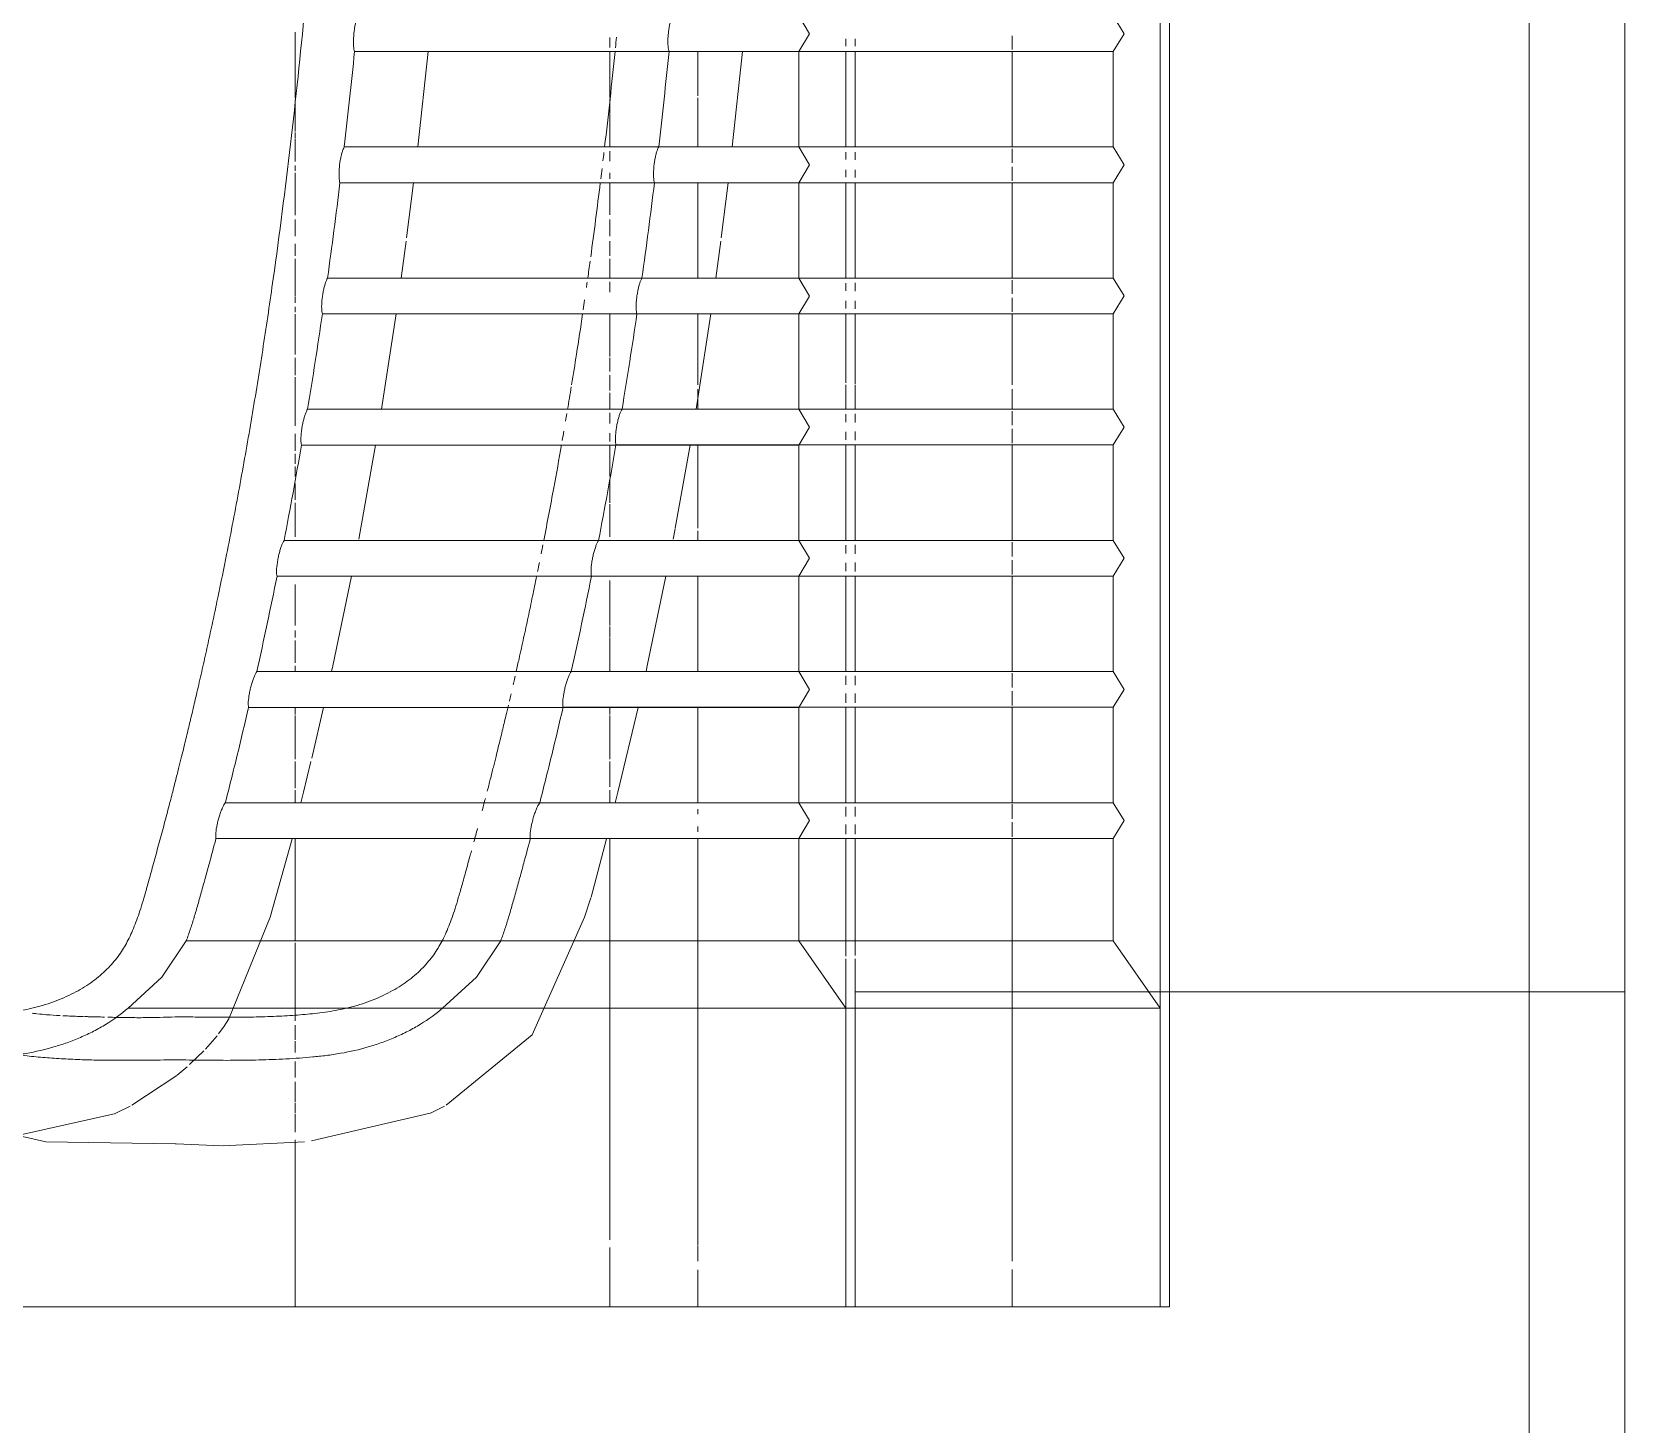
# Model space of a CAD drawing. Header units: millimetres. Extents: x -4000 to 187956, y -58990 to 162485.
# Drawn here: x 3744.6 to 4149.9, y 80790.2 to 81144.2 of the extents above; entities that cross this region are included whole.
import ezdxf

# ---------------------------------------------------------------- set-up
doc = ezdxf.new("R2010")
doc.units = ezdxf.units.MM
for name, color, linetype, lineweight in [('A-FLOR', 192, 'Continuous', 13), ('A-FLOR-PATT', 8, 'Continuous', 13), ('P-SANR-FIXT', 6, 'Continuous', 9)]:
    doc.layers.add(name, color=color, linetype=linetype, lineweight=lineweight)

# ---------------------------------------------------------------- blocks, each defined once
blk = doc.blocks.new('WCPan-SquattingPan-Vitra-ArkitektSeries-5952 - CMPX502N-V809-0_000')
at = {"layer": 'P-SANR-FIXT', "color": 253}
for p, q in [((110.55, -77.84), (110.55, -66.12)), ((252.96, -69.67), (252.96, -67.78)), ((212.95, -71.04), (212.95, -82.26)), ((252.96, -95.3), (252.96, -71.04)), ((110.55, -82.76), (110.55, -77.9)), ((212.95, -82.76), (212.95, -95.3)), ((252.96, -98.55), (252.96, -96.59)), ((252.96, -103.06), (252.96, -101.09)), ((212.95, -104.39), (212.95, -128.65)), ((252.96, -128.65), (252.96, -104.39)), ((252.96, -131.95), (252.96, -129.9)), ((212.95, -137.74), (212.95, -155.76)), ((252.96, -136.46), (252.96, -134.39)), ((252.96, -155.53), (252.96, -137.74)), ((212.95, -156.87), (212.95, -162)), ((252.96, -162), (252.96, -155.76)), ((252.96, -165.35), (252.96, -163.2)), ((252.96, -169.86), (252.96, -167.69)), ((212.95, -171.1), (212.95, -192.26)), ((252.96, -195.36), (252.96, -171.1)), ((212.95, -192.94), (212.95, -195.36)), ((252.96, -198.75), (252.96, -196.49)), ((252.96, -203.27), (252.96, -200.99)), ((212.95, -204.45), (212.95, -228.71)), ((252.96, -228.71), (252.96, -204.45)), ((252.96, -232.16), (252.96, -229.79)), ((252.96, -236.67), (252.96, -234.28)), ((212.95, -237.81), (212.95, -262.07)), ((252.96, -262.07), (252.96, -237.81)), ((252.96, -265.57), (252.96, -263.08)), ((212.95, -263.7), (212.95, -264.97)), ((110.55, -297.17), (110.55, -271.16)), ((212.95, -268.14), (212.95, -269.43)), ((212.95, -271.16), (212.95, -374.6)), ((252.96, -270.09), (252.96, -267.58)), ((252.96, -300.94), (252.96, -271.16)), ((110.55, -315.87), (110.55, -297.7)), ((252.96, -369.69), (252.96, -301.76)), ((93.6, -317.06), (92.44, -318.87)), ((110.55, -325.58), (110.55, -322.73)), ((80.39, -331.45), (68.98, -339.01)), ((83.08, -329.2), (80.5, -331.37)), ((68.55, -339.24), (64.92, -341.06)), ((64.91, -341.07), (32.93, -348.27)), ((110.55, -390.25), (110.55, -347.78)), ((252.96, -390.25), (252.96, -370.81)), ((212.95, -374.77), (212.95, -378.62)), ((212.95, -380.83), (212.95, -390.25)), ((250.56, -390.25), (252.96, -390.25))]:
    blk.add_line(p, q, dxfattribs=at)
at = {"layer": 'P-SANR-FIXT', "color": 252}
for p, q in [((250.56, -69.62), (250.56, -67.82)), ((144.31, -71.03), (141.71, -95.3)), ((250.56, -95.3), (250.56, -71.04)), ((250.56, -98.51), (250.56, -96.64)), ((250.56, -103.01), (250.56, -101.13)), ((140.63, -104.4), (138.87, -118.43)), ((250.56, -128.65), (250.56, -104.39)), ((138.76, -119.27), (137.5, -128.65)), ((250.56, -131.9), (250.56, -129.94)), ((136.22, -137.75), (132.5, -162.01)), ((250.56, -136.41), (250.56, -134.43)), ((250.56, -155.3), (250.56, -137.74)), ((250.56, -162), (250.56, -155.76)), ((250.56, -165.31), (250.56, -163.24)), ((250.56, -169.81), (250.56, -167.73)), ((130.99, -171.1), (126.68, -195)), ((250.56, -195.36), (250.56, -171.1)), ((250.56, -198.71), (250.56, -196.54)), ((250.56, -203.22), (250.56, -201.03)), ((250.56, -228.71), (250.56, -204.45)), ((250.56, -232.12), (250.56, -229.83)), ((250.56, -236.63), (250.56, -234.32)), ((117.74, -237.83), (114.72, -250.72)), ((250.56, -262.07), (250.56, -237.81)), ((250.56, -265.54), (250.56, -263.12)), ((250.56, -270.05), (250.56, -267.61)), ((250.56, -301.08), (250.56, -271.16)), ((250.56, -314.32), (250.56, -301.76)), ((92.44, -318.87), (91.03, -320.83)), ((90.64, -321.32), (87.69, -324.73)), ((87.3, -325.15), (83.66, -328.68))]:
    blk.add_line(p, q, dxfattribs=at)
at = {"layer": 'P-SANR-FIXT', "color": 250}
for p, q in [((125.63, -71.04), (238.61, -71.04)), ((238.61, -95.3), (238.61, -71.04)), ((238.61, -95.3), (123, -95.3)), ((121.91, -104.39), (238.61, -104.39)), ((238.61, -128.65), (238.61, -104.39)), ((238.61, -128.65), (118.75, -128.65)), ((117.45, -137.74), (238.61, -137.74)), ((238.61, -162), (238.61, -137.74)), ((238.61, -162), (113.67, -162)), ((112.13, -171.1), (238.61, -171.1)), ((238.61, -195.36), (238.61, -171.1)), ((238.61, -195.36), (107.69, -195.36)), ((105.9, -204.45), (238.61, -204.45)), ((238.61, -204.45), (238.61, -228.71)), ((238.61, -228.71), (100.75, -228.71)), ((98.67, -237.81), (238.61, -237.81)), ((238.61, -262.07), (238.61, -237.81)), ((238.61, -262.07), (92.74, -262.07)), ((90.37, -271.16), (238.61, -271.16)), ((238.61, -297.17), (238.61, -271.16)), ((82.82, -297.17), (238.61, -297.17)), ((238.61, -297.17), (250.56, -314.32)), ((148.02, -314.32), (68.02, -314.32)), ((250.56, -314.32), (148.02, -314.32)), ((250.56, -314.32), (250.56, -390.25)), ((250.56, -390.25), (-250.56, -390.25))]:
    blk.add_line(p, q, dxfattribs=at)
at = {"layer": 'P-SANR-FIXT', "color": 254}
for p, q in [((110.55, -91.37), (110.55, -83.3)), ((110.55, -93.15), (110.55, -91.6)), ((110.55, -98.98), (110.55, -93.34)), ((110.55, -101.37), (110.55, -99.97)), ((110.55, -112.6), (110.55, -101.9)), ((110.55, -117.95), (110.55, -113.71)), ((110.55, -123.01), (110.55, -119.95)), ((110.55, -133.25), (110.55, -123.75)), ((110.55, -134.93), (110.55, -133.43)), ((110.55, -137.32), (110.55, -135.93)), ((110.55, -148.04), (110.55, -137.83)), ((110.55, -153.34), (110.55, -148.92)), ((110.55, -155.76), (110.55, -153.84)), ((110.55, -166.21), (110.55, -155.88)), ((110.55, -172.59), (110.55, -168.25)), ((110.55, -175.85), (110.55, -173.3)), ((110.55, -179.1), (110.55, -176.58)), ((110.55, -185.01), (110.55, -180.87)), ((110.55, -194.42), (110.55, -185.78)), ((110.55, -216.97), (110.55, -206.56)), ((110.55, -220.09), (110.55, -218.28)), ((110.55, -226.51), (110.55, -220.85)), ((110.55, -228.71), (110.55, -227.28)), ((110.55, -239.63), (110.55, -237.81)), ((110.55, -250.97), (110.55, -239.87)), ((110.55, -258.37), (110.55, -251.55)), ((110.55, -262.07), (110.55, -258.87)), ((110.55, -317.55), (110.55, -315.87)), ((110.55, -322.38), (110.55, -318.6)), ((110.55, -331.96), (110.55, -327.9)), ((110.55, -338.26), (110.55, -333.05)), ((110.55, -340.98), (110.55, -338.48)), ((110.55, -345.84), (110.55, -341.31)), ((-110.49, -390.25), (110.55, -390.25)), ((212.95, -390.25), (110.55, -390.25)), ((212.95, -390.25), (252.96, -390.25))]:
    blk.add_line(p, q, dxfattribs=at)
at = {"layer": 'P-SANR-FIXT', "color": 250, "flags": 128}
for points in [[(238.61, -71.04), (241.4, -66.49), (238.61, -61.94)], [(238.61, -104.39), (241.4, -99.84), (238.61, -95.3)], [(238.61, -137.74), (241.4, -133.2), (238.61, -128.65)], [(238.61, -171.1), (241.4, -166.55), (238.61, -162)], [(238.61, -204.45), (241.4, -199.91), (238.61, -195.36)], [(238.61, -237.81), (241.4, -233.26), (238.61, -228.71)], [(238.61, -271.16), (241.4, -266.61), (238.61, -262.07)], [(68.02, -314.32), (76.62, -306.47), (82.82, -297.17)]]:
    blk.add_lwpolyline(points, dxfattribs=at)
at = {"layer": 'P-SANR-FIXT', "color": 252, "flags": 128}
for points in [[(124.85, -204.47), (120.1, -227.27), (119.78, -228.72)], [(114.52, -251.56), (112.6, -259.36), (111.93, -262.08)], [(109.75, -271.26), (104.15, -291.21), (93.6, -317.06)]]:
    blk.add_lwpolyline(points, dxfattribs=at)
at = {"layer": 'P-SANR-FIXT', "color": 250}
blk.add_arc((-1176.21, 51.26), 1307.39, 350.61189, 351.68789, dxfattribs=at)
for points, knots in [([(40.28, 123.24), (41.22, 123.12), (45.06, 122.64), (51.71, 121.64), (60.17, 120.01), (68.57, 117.97), (76.78, 115.45), (84.8, 112.37), (91.35, 109.16), (96.35, 106.18), (99.91, 103.74), (103.38, 100.99), (107.85, 96.84), (112.84, 90.74), (116.21, 84.15), (117.97, 79.09), (118.88, 75.48), (119.45, 72.3), (119.77, 69.47), (119.93, 66.83), (119.98, 64.71), (119.99, 63.03), (119.99, 62.01), (119.98, 61.16), (119.97, 60.06), (119.93, 58.25), (119.86, 55.26), (119.75, 51.42), (119.64, 47.54), (119.53, 44.03), (119.42, 40.71), (119.29, 36.98), (119.11, 31.92), (118.92, 26.93), (118.73, 22.47), (118.58, 19.03), (118.44, 16.16), (118.31, 13.45), (118.19, 10.96), (118.07, 8.66), (117.96, 6.69), (117.85, 4.57), (117.69, 1.79), (117.49, -1.72), (117.23, -5.98), (116.95, -10.31), (116.66, -14.74), (116.26, -20.61), (115.51, -30.84), (114.35, -45.2), (112.27, -68.07), (109.21, -96.69), (105.5, -125.36), (102.12, -148.02), (99.36, -165), (96.36, -181.94), (93.51, -196.84), (91.28, -207.81), (89.79, -214.88), (88.65, -220.17), (87.48, -225.47), (86.49, -229.85), (85.66, -233.44), (84.91, -236.67), (84.11, -240.05), (83.22, -243.76), (82.25, -247.78), (81.22, -251.94), (80.18, -256.07), (79.26, -259.65), (78.18, -263.8), (76.91, -268.61), (75.82, -272.63), (74.96, -275.78), (74.1, -278.92), (73.15, -282.36), (72.21, -285.67), (71.41, -288.37), (70.37, -291.52), (69.25, -294.43), (68.05, -296.98), (67.13, -298.69), (66.09, -300.32), (64.44, -302.55), (61.91, -305.27), (58.14, -308.26), (54.39, -310.43), (51.04, -311.95), (47.42, -313.32), (43.15, -314.51), (39.85, -315.1), (38.38, -315.31)], [0.068767, 0.068767, 0.068767, 0.068767, 0.0735294, 0.0882353, 0.1029412, 0.1176471, 0.1323529, 0.1470588, 0.1617647, 0.1691176, 0.1764706, 0.1838235, 0.1911765, 0.2058824, 0.2205882, 0.2279412, 0.2352941, 0.2426471, 0.25, 0.2573529, 0.2647059, 0.2683824, 0.2720588, 0.2738971, 0.2757353, 0.2794118, 0.2830882, 0.2867647, 0.2904412, 0.2922794, 0.2941176, 0.2977941, 0.3014706, 0.3088235, 0.3161765, 0.3235294, 0.3308824, 0.3382353, 0.3455882, 0.3492647, 0.3529412, 0.3566176, 0.3602941, 0.3676471, 0.375, 0.3823529, 0.3897059, 0.3970588, 0.4117647, 0.4411765, 0.4705882, 0.5294118, 0.5882353, 0.6176471, 0.6470588, 0.6764706, 0.7058824, 0.7242647, 0.7334559, 0.7426471, 0.7518382, 0.7610294, 0.765625, 0.7702206, 0.7794118, 0.7886029, 0.7977941, 0.8069853, 0.8115809, 0.8161765, 0.8207721, 0.8253676, 0.8299632, 0.832261, 0.8345588, 0.8391544, 0.84375, 0.8483456, 0.8529412, 0.8621324, 0.8667279, 0.8713235, 0.8759191, 0.8805147, 0.8897059, 0.8988971, 0.9080882, 0.9126838, 0.9172794, 0.9264706, 0.9340926, 0.9340926, 0.9340926, 0.9340926]), ([(126.53, -61.94), (126.43, -62.1), (126.26, -62.48), (126, -63.27), (125.78, -64.22), (125.52, -65.66), (125.32, -67.62), (125.34, -69.76), (125.51, -70.72), (125.63, -71.04)], [0, 0, 0, 0, 0.1, 0.2, 0.3, 0.4, 0.6, 0.8, 1, 1, 1, 1]), ([(123, -95.3), (122.9, -95.45), (122.72, -95.84), (122.45, -96.62), (122.2, -97.57), (121.92, -99), (121.68, -100.97), (121.65, -103.11), (121.8, -104.07), (121.91, -104.39)], [0, 0, 0, 0, 0.1, 0.2, 0.3, 0.4, 0.6, 0.8, 1, 1, 1, 1]), ([(118.75, -128.65), (118.65, -128.81), (118.46, -129.19), (118.17, -129.97), (117.9, -130.92), (117.66, -131.99), (117.47, -133.13), (117.28, -134.67), (117.21, -136.46), (117.34, -137.43), (117.45, -137.74)], [0, 0, 0, 0, 0.1, 0.2, 0.3, 0.4, 0.5, 0.6, 0.8, 1, 1, 1, 1]), ([(113.67, -162), (113.57, -162.16), (113.37, -162.55), (113.06, -163.33), (112.76, -164.27), (112.5, -165.34), (112.27, -166.47), (112.04, -168.01), (111.93, -169.81), (112.03, -170.78), (112.13, -171.1)], [0, 0, 0, 0, 0.1, 0.2, 0.3, 0.4, 0.5, 0.6, 0.8, 1, 1, 1, 1]), ([(107.69, -195.36), (107.59, -195.51), (107.37, -195.9), (107.04, -196.68), (106.72, -197.62), (106.42, -198.68), (106.17, -199.82), (105.9, -201.35), (105.73, -203.15), (105.81, -204.13), (105.9, -204.45)], [0, 0, 0, 0, 0.1, 0.2, 0.3, 0.4, 0.5, 0.6, 0.8, 1, 1, 1, 1]), ([(100.75, -228.71), (100.64, -228.87), (100.41, -229.26), (100.05, -230.03), (99.7, -230.97), (99.38, -232.03), (99.08, -233.16), (98.77, -234.69), (98.54, -236.5), (98.59, -237.48), (98.67, -237.81)], [0, 0, 0, 0, 0.1, 0.2, 0.3, 0.4, 0.5, 0.6, 0.8, 1, 1, 1, 1]), ([(92.74, -262.07), (92.63, -262.22), (92.39, -262.61), (92, -263.38), (91.62, -264.32), (91.26, -265.37), (90.93, -266.5), (90.56, -268.03), (90.27, -269.84), (90.29, -270.84), (90.37, -271.16)], [0, 0, 0, 0, 0.1, 0.2, 0.3, 0.4, 0.5, 0.6, 0.8, 1, 1, 1, 1]), ([(82.82, -297.17), (83.19, -296.17), (83.9, -294.18), (84.83, -291.21), (85.76, -288.01), (86.74, -284.5), (87.81, -280.6), (89.16, -275.66), (89.96, -272.69), (90.37, -271.16)], [0, 0, 0, 0, 0.125, 0.25, 0.375, 0.5, 0.625, 0.75, 1, 1, 1, 1]), ([(0, -327.48), (2.52, -327.48), (5.85, -327.54), (10.4, -327.58), (14, -327.59), (17.77, -327.56), (21.35, -327.49), (24.76, -327.39), (28.16, -327.24), (31.64, -327.02), (34.43, -326.79), (36.62, -326.57), (38.99, -326.3), (43.33, -325.66), (48.02, -324.57), (52.47, -323.14), (55.92, -321.79), (59.29, -320.2), (63.48, -317.84), (66.31, -315.78), (68.02, -314.32)], [0, 0, 0, 0, 0.1, 0.15, 0.2, 0.25, 0.3, 0.35, 0.4, 0.45, 0.5, 0.525, 0.55, 0.6, 0.7, 0.75, 0.8, 0.85, 0.9, 1, 1, 1, 1])]:
    blk.add_open_spline(points, degree=3, knots=knots, dxfattribs=at)
for points in [[(123, -95.3), (123.47, -91.26), (124.37, -83.17), (125.22, -75.08), (125.63, -71.04)], [(118.75, -128.65), (119.31, -124.61), (120.4, -116.53), (121.42, -108.44), (121.91, -104.39)], [(107.69, -195.36), (108.47, -191.32), (109.99, -183.24), (111.43, -175.15), (112.13, -171.1)], [(100.75, -228.71), (101.65, -224.68), (103.41, -216.6), (105.08, -208.51), (105.9, -204.45)], [(92.74, -262.07), (93.78, -258.04), (95.8, -249.96), (97.73, -241.86), (98.67, -237.81)]]:
    blk.add_open_spline(points, degree=3, dxfattribs=at)
blk = doc.blocks.new('CMF2_NHAXUONG_A_rvt-1-0_000')
at = {"layer": 'A-FLOR-PATT', "lineweight": 9}
h = blk.add_hatch(dxfattribs=at)
h.set_pattern_fill('FP_26', color=252, style=0, pattern_type=2)
h.set_pattern_definition([(270, (159525.1, 137899.7), (600, 4e-14), []), (0, (159525.1, 137899.7), (0, 600), [])])
h.paths.add_polyline_path([(153350, 499.64), (154799.88, 499.64), (154799.88, 5749.54), (153550, 5749.54), (153550, 4899.28), (153349.79, 4899.28), (153349.99, 751.94)])
h.paths.add_polyline_path([(160850.16, 499.64), (165000, 499.64), (165000, 999.28), (165499.79, 999.28), (165499.79, 1749.49), (160850.16, 1749.49), (160850.16, 751.94)])
h.paths.add_polyline_path([(161612.4, 692.63), (161106.49, 692.63), (161106.49, 1295.25), (161612.4, 1295.25), (161612.4, 751.94)])
h.paths.add_polyline_path([(162656.18, 692.63), (162150.27, 692.63), (162150.27, 1295.25), (162656.18, 1295.25), (162656.18, 751.94)])
h.paths.add_polyline_path([(164268.71, 692.63), (164268.71, 1295.25), (164774.62, 1295.25), (164774.62, 692.63)])
h.paths.add_polyline_path([(163221.93, 692.63), (163221.93, 1295.25), (163727.84, 1295.25), (163727.84, 692.63)])
h.paths.add_polyline_path([(153537.16, 761.69), (153537.16, 1267.6), (154139.79, 1267.6), (154139.79, 761.69), (153612.16, 761.69)])
h.paths.add_polyline_path([(153537.16, 1846.69), (153537.16, 2352.6), (154139.79, 2352.6), (154139.79, 1846.69), (153612.16, 1846.69)])
h.paths.add_polyline_path([(154139.79, 2871.7), (153537.16, 2871.7), (153537.16, 3377.61), (154139.79, 3377.61), (154139.79, 2942)])
h.paths.add_polyline_path([(162682.15, 3699.39), (165499.79, 3699.39), (165499.79, 4949.58), (162649.89, 4949.58), (162649.89, 3699.39)])
h.paths.add_polyline_path([(154139.79, 3896.7), (153537.16, 3896.7), (153537.16, 4402.61), (154139.79, 4402.04), (154139.79, 3964.03)])
h.paths.add_polyline_path([(163957.63, 4154.6), (163821.93, 4154.6), (163821.93, 4757.22), (164327.84, 4757.22), (164327.84, 4154.6), (164099.33, 4154.6)])
h.paths.add_polyline_path([(164771.93, 4154.6), (164771.93, 4757.22), (165277.84, 4757.22), (165277.84, 4154.6), (164949.66, 4154.6)])
h.paths.add_polyline_path([(153895.61, 4921.7), (153737.16, 4921.7), (153737.16, 5427.61), (154339.79, 5427.61), (154339.79, 4921.7), (154179.05, 4921.7)])
h.paths.add_polyline_path([(78549.79, 5349.52), (80774.79, 5349.52), (80774.79, 6362.02), (78549.79, 6362.02), (78549.79, 5424.09)])
h.paths.add_polyline_path([(80974.79, 5349.52), (82224.79, 5349.52), (82224.79, 7249.52), (80974.79, 7249.52), (80974.79, 5424.09)])
h.paths.add_polyline_path([(80587.16, 5565.67), (79984.54, 5565.67), (79984.54, 6071.58), (80587.16, 6071.58), (80587.16, 5716.1)])
h.paths.add_polyline_path([(81335.71, 5565.67), (81163.49, 5565.67), (81163.49, 6071.58), (81766.12, 6071.58), (81766.12, 5565.67), (81619.15, 5565.67)])
h.paths.add_polyline_path([(81163.49, 6528.17), (81163.49, 7034.08), (81766.12, 7034.08), (81766.12, 6528.17), (81619.15, 6528.17)])
h.paths.add_polyline_path([(556.14, 15799.64), (4199.78, 15799.64), (4199.78, 17049.64), (499.79, 17049.64), (499.79, 15799.64)])
h.paths.add_polyline_path([(1621.83, 15990.17), (1621.83, 16592.79), (2127.74, 16592.79), (2127.74, 15990.17), (1689.88, 15990.17)])
h.paths.add_polyline_path([(2681.91, 15990.17), (2546.83, 15990.17), (2546.83, 16592.79), (3052.74, 16592.79), (3052.74, 15990.17), (2823.63, 15990.17)])
h.paths.add_polyline_path([(3673.95, 15990.17), (3471.83, 15990.17), (3471.83, 16592.79), (3977.74, 16592.79), (3977.74, 15990.17), (3815.66, 15990.17)])
h.paths.add_polyline_path([(4199.78, 18499.58), (4199.78, 19749.58), (499.79, 19749.58), (499.79, 18499.58), (3957.38, 18499.58)])
h.paths.add_polyline_path([(2546.83, 18954.69), (2546.83, 19557.32), (3052.74, 19557.32), (3052.74, 18954.69), (2823.63, 18954.69)])
h.paths.add_polyline_path([(1973.32, 18954.69), (1621.83, 18954.69), (1621.83, 19557.32), (2127.74, 19557.32), (2127.74, 18954.69)])
h.paths.add_polyline_path([(1202.74, 18954.69), (696.83, 18954.69), (696.83, 19557.32), (1202.74, 19557.32), (1202.74, 19148.52)])
h.paths.add_polyline_path([(1689.88, 19949.58), (4199.78, 19949.58), (4199.78, 21199.58), (499.79, 21199.58), (499.79, 19949.58), (1123.01, 19949.58)])
h.paths.add_polyline_path([(696.83, 20137.56), (696.83, 20740.19), (1202.74, 20740.19), (1202.74, 20137.56), (839.57, 20137.56)])
h.paths.add_polyline_path([(3471.83, 20137.56), (3471.83, 20740.19), (3977.74, 20740.19), (3977.74, 20137.56), (3673.95, 20137.56)])
h.paths.add_polyline_path([(2127.74, 20137.56), (1621.83, 20137.56), (1621.83, 20740.19), (2127.74, 20740.19), (2127.74, 20170.56)])
h.paths.add_polyline_path([(3052.74, 20137.56), (2546.83, 20137.56), (2546.83, 20740.19), (3052.74, 20740.19), (3052.74, 20170.56)])
h.paths.add_polyline_path([(163249.04, 76099.64), (165500.21, 76099.64), (165500.21, 77349.64), (161850.21, 77349.64), (161850.21, 76099.64), (162682.15, 76099.64)])
h.paths.add_polyline_path([(1689.88, 76099.64), (4149.79, 76099.64), (4149.79, 77349.64), (499.79, 77349.64), (499.79, 76099.64), (1123.01, 76099.64)])
h.paths.add_polyline_path([(2590.58, 76552.26), (2590.58, 77154.88), (3096.49, 77154.88), (3096.49, 76552.26), (2681.91, 76552.26)])
h.paths.add_polyline_path([(1831.6, 76552.26), (1653.08, 76552.26), (1653.08, 77154.88), (2158.99, 77154.88), (2158.99, 76552.26), (1973.32, 76552.26)])
h.paths.add_polyline_path([(715.58, 76552.26), (715.58, 77154.88), (1221.49, 77154.88), (1221.49, 76552.26), (839.57, 76552.26)])
h.paths.add_polyline_path([(3815.66, 76552.26), (3528.08, 76552.26), (3528.08, 77154.88), (4033.99, 77154.88), (4033.99, 76552.26), (3957.38, 76552.26)])
h.paths.add_polyline_path([(163957.63, 76557.26), (163881.01, 76557.26), (163881.01, 77159.88), (164386.92, 77159.88), (164386.92, 76557.26), (164099.33, 76557.26)])
h.paths.add_polyline_path([(165091.39, 76557.26), (164797.26, 76557.26), (164797.26, 77159.88), (165303.17, 77159.88), (165303.17, 76557.26), (165233.11, 76557.26)])
h.paths.add_polyline_path([(162257, 76557.26), (162047.26, 76557.26), (162047.26, 77159.88), (162553.17, 77159.88), (162553.17, 76557.26), (162398.7, 76557.26)])
h.paths.add_polyline_path([(162968.51, 76557.26), (162968.51, 77159.88), (163474.42, 77159.88), (163474.42, 76557.26), (163107.31, 76557.26)])
h.paths.add_polyline_path([(499.79, 77549.64), (4149.79, 77549.64), (4149.79, 78799.69), (499.79, 78799.69), (499.79, 77842.41)])
h.paths.add_polyline_path([(165500.21, 77549.64), (165500.21, 78799.64), (161850.21, 78799.64), (161850.21, 77549.64), (164949.66, 77549.64)])
h.paths.add_polyline_path([(715.58, 77737.63), (715.58, 78340.25), (1221.49, 78340.25), (1221.49, 77737.63), (839.57, 77737.63)])
h.paths.add_polyline_path([(1653.08, 77737.63), (1653.08, 78340.25), (2158.99, 78340.25), (2158.99, 77737.63), (1689.88, 77737.63)])
h.paths.add_polyline_path([(2590.58, 77737.63), (2590.58, 78340.25), (3096.49, 78340.25), (3096.49, 77737.63), (2681.91, 77737.63)])
h.paths.add_polyline_path([(165233.11, 77742.62), (164778.51, 77742.62), (164778.51, 78345.25), (165284.42, 78345.25), (165284.42, 77742.62)])
h.paths.add_polyline_path([(162903.51, 77742.62), (162903.51, 78345.25), (163409.42, 78345.25), (163409.42, 77742.62), (162965.59, 77742.62)])
h.paths.add_polyline_path([(164346.92, 77742.62), (163841.01, 77742.62), (163841.01, 78345.25), (164346.92, 78345.25), (164346.92, 77842.41)])
h.paths.add_polyline_path([(161850.21, 80349.64), (165500.21, 80349.64), (165499.79, 81099.2), (165000, 81099.2), (165000, 81599.64), (161850.21, 81599.64), (161850.21, 80762.51)])
h.paths.add_polyline_path([(4149.79, 80349.64), (4149.79, 81599.55), (1000, 81599.55), (1000, 81099.2), (499.79, 81099.2), (500, 80350.4), (3957.38, 80349.68)])
h.paths.add_polyline_path([(163107.31, 80794.78), (162972.26, 80794.78), (162972.26, 81397.4), (163478.17, 81397.4), (163478.17, 80794.78), (163249.04, 80794.78)])
h.paths.add_polyline_path([(164398.17, 80794.78), (163892.26, 80794.78), (163892.26, 81397.4), (164398.17, 81397.4), (164398.17, 81054.52)])
h.paths.add_polyline_path([(162556.92, 80806.9), (162051.01, 80806.9), (162051.01, 81409.52), (162556.92, 81409.52), (162556.92, 80908.51)])
h.paths.add_polyline_path([(2965.35, 80820.03), (2515.58, 80820.03), (2515.58, 81422.65), (3021.49, 81422.65), (3021.49, 80820.03)])
h.paths.add_polyline_path([(1973.32, 80820.03), (1595.58, 80820.03), (1595.58, 81422.65), (2101.49, 81422.65), (2101.49, 80820.03)])
h.paths.add_polyline_path([(3448.08, 80820.03), (3448.08, 81422.65), (3953.99, 81422.65), (3953.99, 80820.03), (3532.22, 80820.03)])
h.paths.add_polyline_path([(85450, 134849.41), (87450, 134849.41), (87450, 135849.41), (85450, 135849.41), (85450, 135076.24)])
h.paths.add_polyline_path([(83319.78, 134849.41), (85250, 134849.41), (85250, 135849.41), (83250, 135849.41), (83250, 134849.41)])
h.paths.add_polyline_path([(85020.39, 135046.45), (84644.32, 135046.45), (84644.32, 135552.36), (85246.95, 135552.36), (85246.95, 135046.45)])
h.paths.add_polyline_path([(85862.19, 135048.95), (85862.19, 135554.86), (86464.82, 135554.86), (86464.82, 135048.95), (86154.14, 135048.95)])
h.paths.add_polyline_path([(11893.62, 135099.65), (12449.79, 135099.65), (12449.79, 140699.64), (11199.68, 140699.64), (11199.68, 135099.65), (11326.75, 135099.65)])
h.paths.add_polyline_path([(153549.79, 135099.75), (154799.68, 135099.75), (154799.68, 140699.64), (153549.79, 140699.64), (153549.79, 136244.28)])
h.paths.add_polyline_path([(11659.54, 135313.72), (11659.54, 135819.63), (12262.16, 135819.63), (12262.16, 135313.72), (11893.62, 135313.72)])
h.paths.add_polyline_path([(153895.61, 135313.72), (153742.07, 135313.72), (153742.07, 135819.63), (154344.69, 135819.63), (154344.69, 135313.72), (154037.33, 135313.72)])
h.paths.add_polyline_path([(163815.91, 135999.54), (165500.12, 135999.54), (165500.12, 137249.82), (162649.79, 137249.82), (162649.79, 135999.54)])
h.paths.add_polyline_path([(2823.63, 135999.54), (3349.79, 135999.54), (3349.79, 137249.81), (499.88, 137249.81), (499.88, 135999.54), (1689.88, 135999.54)])
h.paths.add_polyline_path([(1671.83, 136187.79), (1671.83, 136790.41), (2177.74, 136790.41), (2177.74, 136187.79), (1689.88, 136187.79)])
h.paths.add_polyline_path([(721.83, 136187.79), (721.83, 136790.41), (1227.74, 136790.41), (1227.74, 136187.79)])
h.paths.add_polyline_path([(164771.83, 136192.96), (164771.83, 136795.59), (165277.74, 136795.59), (165277.74, 136192.96), (164949.66, 136192.96)])
h.paths.add_polyline_path([(163821.83, 136192.96), (163821.83, 136795.59), (164327.74, 136795.59), (164327.74, 136192.96)])
h.paths.add_polyline_path([(12177.05, 136247.06), (11659.54, 136247.06), (11659.54, 136752.97), (12262.16, 136752.97), (12262.16, 136247.06)])
h.paths.add_polyline_path([(154037.33, 136247.06), (153742.07, 136247.06), (153742.07, 136752.97), (154344.69, 136752.97), (154344.69, 136247.06), (154179.05, 136247.06)])
h.paths.add_polyline_path([(12177.05, 137180.39), (11659.54, 137180.39), (11659.54, 137686.3), (12262.16, 137686.3), (12262.16, 137180.39)])
h.paths.add_polyline_path([(154179.05, 137180.39), (153742.07, 137180.39), (153742.07, 137686.3), (154344.69, 137686.3), (154344.69, 137180.39)])
h.paths.add_polyline_path([(12262.16, 138113.72), (11659.54, 138113.72), (11659.54, 138619.63), (12262.16, 138619.63), (12262.16, 138288.34)])
h.paths.add_polyline_path([(154344.69, 138113.72), (153742.07, 138113.72), (153742.07, 138619.63), (154344.69, 138619.63), (154344.69, 138142.34)])
h.paths.add_polyline_path([(12262.16, 139047.05), (11659.54, 139047.05), (11659.54, 139552.96), (12262.16, 139552.96), (12262.16, 139164.37)])
h.paths.add_polyline_path([(154179.05, 139047.05), (153742.07, 139047.05), (153742.07, 139552.96), (154344.69, 139552.96), (154344.69, 139047.05)])
h.paths.add_polyline_path([(165500.37, 139449.5), (165500.37, 140699.66), (161049.79, 140699.66), (161049.79, 139449.5), (164949.66, 139449.5)])
h.paths.add_polyline_path([(499.79, 139449.73), (4949.79, 139449.74), (4949.79, 139699.28), (4900, 139699.28), (4900, 140699.64), (1000, 140699.64), (1000, 140199.28), (499.79, 140199.28)])
h.paths.add_polyline_path([(161690.13, 139909.76), (161331.63, 139909.76), (161331.63, 140512.38), (161837.54, 140512.38), (161837.54, 139909.76), (161831.85, 139909.76)])
h.paths.add_polyline_path([(163390.76, 139909.76), (163287.88, 139909.76), (163287.88, 140512.38), (163793.79, 140512.38), (163793.79, 139909.76), (163532.48, 139909.76)])
h.paths.add_polyline_path([(162812.75, 139909.76), (162306.83, 139909.76), (162306.83, 140512.38), (162812.75, 140512.38), (162812.75, 140040.4)])
h.paths.add_polyline_path([(164777.52, 139909.76), (164271.61, 139909.76), (164271.61, 140512.38), (164777.52, 140512.38), (164777.52, 140040.4)])
h.paths.add_polyline_path([(1727.96, 139915.76), (1222.05, 139915.76), (1222.05, 140518.38), (1727.96, 140518.38), (1727.96, 140040.4)])
h.paths.add_polyline_path([(3181.83, 139915.76), (3181.83, 140518.38), (3687.74, 140518.38), (3687.74, 139915.76), (3248.79, 139915.76)])
h.paths.add_polyline_path([(2398.48, 139915.76), (2171.83, 139915.76), (2171.83, 140518.38), (2677.74, 140518.38), (2677.74, 139915.76), (2540.2, 139915.76)])
h.paths.add_polyline_path([(4171.83, 139915.76), (4171.83, 140518.38), (4677.74, 140518.38), (4677.74, 139915.76), (4240.82, 139915.76)])
h.paths.add_polyline_path([(12262.16, 139980.38), (11659.54, 139980.38), (11659.54, 140486.29), (12262.16, 140486.29), (12262.16, 140040.4)])
h.paths.add_polyline_path([(154344.69, 139980.38), (153742.07, 139980.38), (153742.07, 140486.29), (154344.69, 140486.29), (154344.69, 140040.4)])
at = {"layer": 'A-FLOR', "color": 93, "lineweight": 15}
for p, q in [((4149.79, 81599.55), (4149.79, 80425)), ((3953.99, 81142.5), (3953.99, 81140.61)), ((3953.99, 81139.24), (3953.99, 81114.98)), ((3953.99, 81113.68), (3953.99, 81111.72)), ((3953.99, 81109.19), (3953.99, 81107.21)), ((3953.99, 81105.88), (3953.99, 81081.62)), ((3953.99, 81080.38), (3953.99, 81078.33)), ((3953.99, 81075.88), (3953.99, 81073.82)), ((3953.99, 81072.53), (3953.99, 81054.74)), ((3953.99, 81054.52), (3953.99, 81048.27)), ((3953.99, 81047.08), (3953.99, 81044.93)), ((3953.99, 81042.58), (3953.99, 81040.41)), ((3953.99, 81039.18), (3953.99, 81014.92)), ((3953.99, 81013.78), (3953.99, 81011.52)), ((3953.99, 81009.28), (3953.99, 81007.01)), ((3953.99, 81005.82), (3953.99, 80981.56)), ((3953.99, 80980.49), (3953.99, 80978.11)), ((3953.99, 80975.99), (3953.99, 80973.6)), ((3953.99, 80972.47), (3953.99, 80948.21)), ((3953.99, 80947.19), (3953.99, 80944.7)), ((3953.99, 80942.7), (3953.99, 80940.19)), ((3953.99, 80939.11), (3953.99, 80909.33)), ((3953.99, 80908.51), (3953.99, 80895.95))]:
    blk.add_line(p, q, dxfattribs=at)
at = {"layer": 'A-FLOR', "color": 94, "lineweight": 15}
for p, q in [((4149.79, 80425), (4149.79, 81599.55)), ((3953.99, 80895.95), (3953.99, 80820.03)), ((3953.99, 80820.03), (3448.08, 80820.03))]:
    blk.add_line(p, q, dxfattribs=at)
at = {"layer": 'A-FLOR', "color": 71, "lineweight": 15}
for p, q in [((3953.99, 81140.61), (3953.99, 81142.5)), ((3953.99, 81114.98), (3953.99, 81139.24)), ((3953.99, 81111.72), (3953.99, 81113.68)), ((3953.99, 81107.21), (3953.99, 81109.19)), ((3953.99, 81081.62), (3953.99, 81105.88)), ((3953.99, 81078.33), (3953.99, 81080.38)), ((3953.99, 81073.82), (3953.99, 81075.88)), ((3953.99, 81054.74), (3953.99, 81072.53)), ((3953.99, 81048.27), (3953.99, 81054.52)), ((3953.99, 81044.93), (3953.99, 81047.08)), ((3953.99, 81040.41), (3953.99, 81042.58)), ((3953.99, 81014.92), (3953.99, 81039.18)), ((3953.99, 81011.52), (3953.99, 81013.78)), ((3953.99, 81007.01), (3953.99, 81009.28)), ((3953.99, 80981.56), (3953.99, 81005.82)), ((3953.99, 80978.11), (3953.99, 80980.49)), ((3953.99, 80973.6), (3953.99, 80975.99)), ((3953.99, 80948.21), (3953.99, 80972.47)), ((3953.99, 80944.7), (3953.99, 80947.19)), ((3953.99, 80940.19), (3953.99, 80942.7)), ((3953.99, 80909.33), (3953.99, 80939.11)), ((3953.99, 80840.59), (3953.99, 80908.51)), ((3953.99, 80820.03), (3953.99, 80839.47)), ((3528.08, 80820.03), (3953.99, 80820.03))]:
    blk.add_line(p, q, dxfattribs=at)
at = {"layer": 'P-SANR-FIXT', "color": 252}
for p, q in [((4033.99, 80820.03), (4033.99, 81422.65)), ((4031.59, 80820.03), (4033.99, 80820.03))]:
    blk.add_line(p, q, dxfattribs=at)
at = {"layer": 'P-SANR-FIXT', "color": 250}
for p, q in [((4031.59, 80895.95), (4031.59, 81288.22)), ((3906.67, 81139.24), (4019.65, 81139.24)), ((4019.65, 81114.98), (4019.65, 81139.24)), ((4019.65, 81114.98), (3904.03, 81114.98)), ((3902.95, 81105.88), (4019.65, 81105.88)), ((4019.65, 81081.62), (4019.65, 81105.88)), ((4019.65, 81081.62), (3899.78, 81081.62)), ((3898.49, 81072.53), (4019.65, 81072.53)), ((4019.65, 81048.27), (4019.65, 81072.53)), ((4019.65, 81048.27), (3894.71, 81048.27)), ((3893.17, 81039.18), (4019.65, 81039.18)), ((4019.65, 81014.92), (4019.65, 81039.18)), ((4019.65, 81014.92), (3888.73, 81014.92)), ((3886.94, 81005.82), (4019.65, 81005.82)), ((4019.65, 81005.82), (4019.65, 80981.56)), ((4019.65, 80981.56), (3881.78, 80981.56)), ((3879.71, 80972.47), (4019.65, 80972.47)), ((4019.65, 80948.21), (4019.65, 80972.47)), ((4019.65, 80948.21), (3873.78, 80948.21)), ((3871.4, 80939.11), (4019.65, 80939.11)), ((4019.65, 80913.1), (4019.65, 80939.11)), ((3863.86, 80913.1), (4019.65, 80913.1)), ((4019.65, 80913.1), (4031.59, 80895.95)), ((4031.59, 80895.95), (3849.06, 80895.95)), ((4031.59, 80895.95), (4031.59, 80820.03)), ((4031.59, 80820.03), (3530.48, 80820.03))]:
    blk.add_line(p, q, dxfattribs=at)
at = {"layer": 'P-SANR-FIXT', "color": 253}
for p, q in [((3891.59, 81140.24), (3891.59, 81142.83)), ((3993.99, 81143.25), (3993.99, 81139.77)), ((3891.59, 81127.52), (3891.59, 81139.24)), ((3925.35, 81139.25), (3922.74, 81114.97)), ((3993.99, 81139.24), (3993.99, 81114.98)), ((3993.99, 81114.47), (3993.99, 81110.97)), ((3993.99, 81109.91), (3993.99, 81106.4)), ((3921.67, 81105.87), (3919.91, 81091.85)), ((3993.99, 81105.88), (3993.99, 81081.62)), ((3919.8, 81091), (3918.54, 81081.62)), ((3993.99, 81081.14), (3993.99, 81077.6)), ((3993.99, 81076.58), (3993.99, 81073.03)), ((3917.26, 81072.52), (3913.54, 81048.27)), ((3993.99, 81072.53), (3993.99, 81054.52)), ((3993.99, 81053.41), (3993.99, 81048.27)), ((3993.99, 81047.8), (3993.99, 81044.22)), ((3993.99, 81043.25), (3993.99, 81039.66)), ((3912.02, 81039.17), (3908.24, 81018.01)), ((3993.99, 81039.18), (3993.99, 81014.92)), ((3908.21, 81017.87), (3907.72, 81015.27)), ((3993.99, 81014.47), (3993.99, 81010.85)), ((3993.99, 81009.92), (3993.99, 81006.28)), ((3993.99, 81005.82), (3993.99, 80981.56)), ((3993.99, 80981.14), (3993.99, 80977.47)), ((3993.99, 80976.59), (3993.99, 80972.91)), ((3993.99, 80972.47), (3993.99, 80948.21)), ((3993.99, 80947.81), (3993.99, 80944.09)), ((3993.99, 80943.26), (3993.99, 80939.53)), ((3890.79, 80939.01), (3886.86, 80924.15)), ((3891.59, 80837.03), (3891.59, 80939.11)), ((3993.99, 80939.11), (3993.99, 80831.65)), ((3849.58, 80871.04), (3845.96, 80869.21)), ((3845.94, 80869.21), (3815.69, 80862.21)), ((3891.59, 80820.03), (3891.59, 80835.06)), ((3993.99, 80829.45), (3993.99, 80820.03)), ((3993.99, 80820.03), (3953.99, 80820.03)), ((3993.99, 80820.03), (4033.99, 80820.03))]:
    blk.add_line(p, q, dxfattribs=at)
at = {"layer": 'P-SANR-FIXT', "color": 254}
for p, q in [((3891.59, 81114.98), (3891.59, 81127.16)), ((3891.59, 81111.39), (3891.59, 81113.87)), ((3891.59, 81106.86), (3891.59, 81108.38)), ((3891.59, 81097.68), (3891.59, 81105.88)), ((3891.59, 81092.32), (3891.59, 81096.56)), ((3891.59, 81087.26), (3891.59, 81091.02)), ((3891.59, 81081.62), (3891.59, 81086.52)), ((3891.59, 81078.01), (3891.59, 81080.71)), ((3891.59, 81061.66), (3891.59, 81072.44)), ((3891.59, 81057.89), (3891.59, 81061.35)), ((3891.59, 81053.01), (3891.59, 81056.93)), ((3891.59, 81048.27), (3891.59, 81052.41)), ((3891.59, 81044.62), (3891.59, 81047.4)), ((3891.59, 81040.08), (3891.59, 81042.23)), ((3891.59, 81031.18), (3891.59, 81039.18)), ((3891.59, 81024.49), (3891.59, 81030.29)), ((3891.59, 81015.86), (3891.59, 81024.13)), ((3891.59, 80993.31), (3891.59, 81004.76)), ((3891.59, 80990.35), (3891.59, 80993.04)), ((3891.59, 80981.56), (3891.59, 80990.18)), ((3891.59, 80970.65), (3891.59, 80972.47)), ((3891.59, 80959.3), (3891.59, 80970.41)), ((3891.59, 80952.28), (3891.59, 80958.72)), ((3891.59, 80948.21), (3891.59, 80951.4)), ((3781.25, 80861.48), (3781.05, 80861.49)), ((3792.8, 80860.91), (3781.25, 80861.48)), ((3813.97, 80862), (3792.96, 80860.91)), ((3670.54, 80820.03), (3891.59, 80820.03)), ((3953.99, 80820.03), (3891.59, 80820.03))]:
    blk.add_line(p, q, dxfattribs=at)
at = {"layer": 'P-SANR-FIXT', "color": 250, "flags": 128}
for points in [[(4019.65, 81139.24), (4022.44, 81143.79), (4019.65, 81148.33)], [(4019.65, 81105.88), (4022.44, 81110.43), (4019.65, 81114.98)], [(4019.65, 81072.53), (4022.44, 81077.08), (4019.65, 81081.62)], [(4019.65, 81039.18), (4022.44, 81043.72), (4019.65, 81048.27)], [(4019.65, 81005.82), (4022.44, 81010.37), (4019.65, 81014.92)], [(4019.65, 80972.47), (4022.44, 80977.01), (4019.65, 80981.56)], [(4019.65, 80939.11), (4022.44, 80943.66), (4019.65, 80948.21)], [(3849.06, 80895.95), (3857.65, 80903.81), (3863.86, 80913.1)]]:
    blk.add_lwpolyline(points, dxfattribs=at)
at = {"layer": 'P-SANR-FIXT', "color": 253, "flags": 128}
for points in [[(3905.88, 81005.8), (3901.14, 80983), (3900.82, 80981.56)], [(3898.78, 80972.44), (3893.64, 80950.91), (3892.97, 80948.19)], [(3886.8, 80923.99), (3885.18, 80919.07), (3871.82, 80889.13), (3850.01, 80871.27)], [(3781.05, 80861.49), (3748.13, 80862), (3716.14, 80869.21)]]:
    blk.add_lwpolyline(points, dxfattribs=at)
at = {"layer": 'P-SANR-FIXT', "color": 250}
blk.add_arc((2604.83, 81261.53), 1307.39, 350.61189, 351.68789, dxfattribs=at)
at = {"layer": 'P-SANR-FIXT', "color": 252}
for points in [[(3907.56, 81148.33), (3907.47, 81148.18), (3907.3, 81147.79), (3907.04, 81147), (3906.81, 81146.05), (3906.62, 81144.98), (3906.53, 81144.21), (3906.49, 81143.83)], [(3893.3, 81142.86), (3893.21, 81141.98), (3893.12, 81141.1), (3893.03, 81140.22)], [(3906.4, 81142.69), (3906.36, 81141.94), (3906.37, 81140.51), (3906.55, 81139.55), (3906.67, 81139.24)], [(3892.93, 81139.24), (3892.11, 81131.16), (3891.23, 81123.07), (3890.28, 81114.98)], [(3890.11, 81113.58), (3890.03, 81112.86), (3889.94, 81112.14), (3889.86, 81111.42)], [(3904.03, 81114.98), (3903.94, 81114.82), (3903.76, 81114.44), (3903.49, 81113.65), (3903.24, 81112.7), (3903.02, 81111.63), (3902.91, 81110.87), (3902.87, 81110.48)], [(3889.62, 81109.46), (3889.52, 81108.6), (3889.41, 81107.75), (3889.31, 81106.89)], [(3902.76, 81109.34), (3902.7, 81108.59), (3902.68, 81107.16), (3902.84, 81106.2), (3902.95, 81105.88)], [(3889.18, 81105.87), (3888.41, 81099.58), (3887.59, 81093.29), (3886.74, 81087.03)], [(3886.58, 81085.91), (3886.39, 81084.47), (3886.19, 81083.04), (3885.99, 81081.61)], [(3885.84, 81080.6), (3885.78, 81080.15), (3885.72, 81079.71), (3885.65, 81079.27)], [(3899.78, 81081.62), (3899.69, 81081.47), (3899.49, 81081.08), (3899.2, 81080.3), (3898.93, 81079.35), (3898.7, 81078.28), (3898.57, 81077.52), (3898.51, 81077.14)], [(3885.19, 81076.07), (3885.07, 81075.24), (3884.95, 81074.41), (3884.83, 81073.59)], [(3898.37, 81076), (3898.3, 81075.25), (3898.25, 81073.82), (3898.38, 81072.85), (3898.49, 81072.53)], [(3881.8, 81053.97), (3881.49, 81052.06), (3881.17, 81050.16), (3880.86, 81048.26)], [(3894.71, 81048.27), (3894.61, 81048.11), (3894.4, 81047.73), (3894.09, 81046.95), (3893.8, 81046), (3893.62, 81045.29), (3893.54, 81044.93)], [(3880.68, 81047.19), (3880.57, 81046.56), (3880.46, 81045.92), (3880.35, 81045.28)], [(3879.91, 81042.68), (3879.77, 81041.9), (3879.64, 81041.11), (3879.5, 81040.32)], [(3893.15, 81042.66), (3893.06, 81041.91), (3892.96, 81040.47), (3893.07, 81039.5), (3893.17, 81039.18)], [(3874.59, 81013.79), (3874.44, 81013.03), (3874.29, 81012.28), (3874.14, 81011.52)], [(3888.41, 81014.34), (3888.3, 81014.11), (3888.08, 81013.6), (3887.76, 81012.65), (3887.56, 81011.95), (3887.47, 81011.58)], [(3873.69, 81009.27), (3873.54, 81008.52), (3873.39, 81007.77), (3873.24, 81007.01)], [(3881.09, 80980.22), (3880.97, 80979.93), (3880.74, 80979.31), (3880.52, 80978.6), (3880.42, 80978.24)], [(3873.42, 80947.63), (3873.29, 80947.41), (3873.04, 80946.89), (3872.66, 80945.96), (3872.42, 80945.25), (3872.3, 80944.89)], [(3857.94, 80941.66), (3857.63, 80940.52), (3857.33, 80939.38), (3857.02, 80938.24)], [(3745.82, 80894.53), (3745.43, 80894.57), (3745.05, 80894.62), (3744.68, 80894.67)], [(3765.47, 80893.62), (3764.96, 80893.63), (3764.45, 80893.65), (3763.93, 80893.66)]]:
    blk.add_open_spline(points, degree=3, dxfattribs=at)
at = {"layer": 'P-SANR-FIXT', "color": 250}
for points in [[(3906.49, 81143.83), (3906.45, 81143.45), (3906.42, 81143.06), (3906.4, 81142.69)], [(3904.03, 81114.98), (3904.5, 81119.01), (3905.41, 81127.1), (3906.26, 81135.19), (3906.67, 81139.24)], [(3902.87, 81110.48), (3902.82, 81110.1), (3902.78, 81109.72), (3902.76, 81109.34)], [(3899.78, 81081.62), (3900.35, 81085.66), (3901.44, 81093.74), (3902.46, 81101.83), (3902.95, 81105.88)], [(3898.51, 81077.14), (3898.46, 81076.76), (3898.41, 81076.37), (3898.37, 81076)], [(3893.54, 81044.93), (3893.46, 81044.56), (3893.31, 81043.8), (3893.19, 81043.03), (3893.15, 81042.66)], [(3888.73, 81014.92), (3889.51, 81018.95), (3891.03, 81027.03), (3892.47, 81035.12), (3893.17, 81039.18)], [(3887.47, 81011.58), (3887.38, 81011.21), (3887.2, 81010.46), (3887.07, 81009.69), (3887.01, 81009.32)], [(3888.73, 81014.92), (3888.62, 81014.76), (3888.52, 81014.57), (3888.41, 81014.34)], [(3881.78, 80981.56), (3882.69, 80985.59), (3884.45, 80993.67), (3886.12, 81001.77), (3886.94, 81005.82)], [(3886.84, 81006.42), (3886.86, 81006.18), (3886.89, 81005.98), (3886.94, 81005.82)], [(3881.78, 80981.56), (3881.67, 80981.41), (3881.56, 80981.21), (3881.44, 80980.99)], [(3880.42, 80978.24), (3880.31, 80977.87), (3880.12, 80977.12), (3879.96, 80976.35), (3879.89, 80975.98)], [(3873.78, 80948.21), (3874.82, 80952.24), (3876.84, 80960.31), (3878.77, 80968.41), (3879.71, 80972.47)], [(3879.63, 80973.07), (3879.64, 80972.83), (3879.67, 80972.63), (3879.71, 80972.47)], [(3873.78, 80948.21), (3873.66, 80948.05), (3873.54, 80947.86), (3873.42, 80947.63)], [(3872.3, 80944.89), (3872.19, 80944.53), (3871.97, 80943.78), (3871.78, 80943.01), (3871.7, 80942.64)], [(3871.34, 80939.72), (3871.35, 80939.48), (3871.37, 80939.27), (3871.4, 80939.11)]]:
    blk.add_open_spline(points, degree=3, dxfattribs=at)
at = {"layer": 'P-SANR-FIXT', "color": 252}
for points, knots in [([(3884.67, 81072.51), (3884.17, 81069.09), (3883.26, 81063.09), (3882.3, 81057.09), (3881.88, 81054.5)], [0.59990501, 0.59990501, 0.59990501, 0.59990501, 0.61764706, 0.63107429, 0.63107429, 0.63107429, 0.63107429]), ([(3879.3, 81039.18), (3878.67, 81035.56), (3877.22, 81027.49), (3875.68, 81019.39), (3874.81, 81014.92)], [0.65763176, 0.65763176, 0.65763176, 0.65763176, 0.67647059, 0.69964237, 0.69964237, 0.69964237, 0.69964237]), ([(3887.01, 81009.32), (3886.9, 81008.56), (3886.8, 81007.48), (3886.82, 81006.66), (3886.84, 81006.42)], [0.6, 0.6, 0.6, 0.6, 0.8, 0.9, 0.9, 0.9, 0.9]), ([(3872.99, 81005.81), (3872.64, 81004.11), (3871.93, 81000.63), (3870.83, 80995.4), (3869.68, 80990.11), (3868.66, 80985.48), (3868.02, 80982.65), (3867.78, 80981.57)], [0.7154071, 0.7154071, 0.7154071, 0.7154071, 0.72426471, 0.73345588, 0.74264706, 0.75183824, 0.75748751, 0.75748751, 0.75748751, 0.75748751]), ([(3867.51, 80980.38), (3867.44, 80980.09), (3867.28, 80979.37), (3867.11, 80978.64), (3867.01, 80978.21)], [0.759538911, 0.759538911, 0.759538911, 0.759538911, 0.761029412, 0.763277525, 0.763277525, 0.763277525, 0.763277525]), ([(3866.49, 80975.93), (3866.37, 80975.42), (3866.22, 80974.78), (3866.08, 80974.17), (3866.04, 80974.03)], [0.767352813, 0.767352813, 0.767352813, 0.767352813, 0.770220588, 0.771074275, 0.771074275, 0.771074275, 0.771074275]), ([(3879.89, 80975.98), (3879.76, 80975.22), (3879.62, 80974.14), (3879.62, 80973.31), (3879.63, 80973.07)], [0.6, 0.6, 0.6, 0.6, 0.8, 0.9, 0.9, 0.9, 0.9]), ([(3865.8, 80972.98), (3865.57, 80972.03), (3865.05, 80969.81), (3864.26, 80966.51), (3863.28, 80962.49), (3862.25, 80958.34), (3861.25, 80954.36), (3860.69, 80952.17), (3860.42, 80951.1)], [0.77328674, 0.77328674, 0.77328674, 0.77328674, 0.77941176, 0.78860294, 0.79779412, 0.80698529, 0.81158088, 0.81548583, 0.81548583, 0.81548583, 0.81548583]), ([(3859.94, 80949.26), (3859.7, 80948.35), (3859.43, 80947.3), (3859.14, 80946.19), (3859.12, 80946.1)], [0.817645159, 0.817645159, 0.817645159, 0.817645159, 0.820772059, 0.821044254, 0.821044254, 0.821044254, 0.821044254]), ([(3871.7, 80942.64), (3871.54, 80941.89), (3871.37, 80940.8), (3871.33, 80939.96), (3871.34, 80939.72)], [0.6, 0.6, 0.6, 0.6, 0.8, 0.9, 0.9, 0.9, 0.9]), ([(3856.4, 80935.95), (3856.26, 80935.46), (3855.92, 80934.19), (3855.14, 80931.35), (3854.19, 80927.92), (3853.25, 80924.6), (3852.44, 80921.91), (3851.41, 80918.76), (3850.29, 80915.85), (3849.09, 80913.29), (3848.16, 80911.59), (3847.12, 80909.95), (3845.47, 80907.72), (3842.94, 80905), (3839.17, 80902.02), (3835.43, 80899.84), (3832.08, 80898.32), (3828.45, 80896.95), (3823.88, 80895.68), (3819.36, 80894.91), (3815.92, 80894.53), (3812.65, 80894.23), (3808.19, 80893.93), (3803.41, 80893.76), (3799.45, 80893.67), (3795.43, 80893.63), (3791.01, 80893.64), (3786.16, 80893.7), (3782.86, 80893.74), (3781.04, 80893.74)], [0.8308418, 0.8308418, 0.8308418, 0.8308418, 0.832261, 0.8345588, 0.8391544, 0.84375, 0.8483456, 0.8529412, 0.8621324, 0.8667279, 0.8713235, 0.8759191, 0.8805147, 0.8897059, 0.8988971, 0.9080882, 0.9126838, 0.9172794, 0.9264706, 0.9356618, 0.9402574, 0.9448529, 0.9540441, 0.9632353, 0.9678309, 0.9724265, 0.9816176, 0.9908088, 1, 1, 1, 1]), ([(3757.7, 80893.82), (3756.35, 80893.86), (3754.59, 80893.92), (3752.84, 80894), (3752.45, 80894.02)], [-0.93765537, -0.93765537, -0.93765537, -0.93765537, -0.92857143, -0.92599591, -0.92599591, -0.92599591, -0.92599591]), ([(3763.06, 80893.68), (3761.74, 80893.72), (3760.03, 80893.76), (3758.26, 80893.81), (3757.92, 80893.82)], [-0.95023191, -0.95023191, -0.95023191, -0.95023191, -0.94047619, -0.9381635, -0.9381635, -0.9381635, -0.9381635]), ([(3781.04, 80893.74), (3778.47, 80893.62), (3774.41, 80893.52), (3769.03, 80893.54), (3766.51, 80893.6), (3765.47, 80893.62)], [-1, -1, -1, -1, -0.97619048, -0.96428571, -0.9562827, -0.9562827, -0.9562827, -0.9562827])]:
    blk.add_open_spline(points, degree=3, knots=knots, dxfattribs=at)
at = {"layer": 'P-SANR-FIXT', "color": 253}
blk.add_open_spline([(3881.44, 80980.99), (3881.33, 80980.76), (3881.21, 80980.5), (3881.09, 80980.22)], degree=3, dxfattribs=at)
at = {"layer": 'P-SANR-FIXT', "color": 250}
for points, knots in [([(3863.86, 80913.1), (3864.23, 80914.1), (3864.93, 80916.1), (3865.87, 80919.06), (3866.79, 80922.26), (3867.77, 80925.78), (3868.85, 80929.67), (3870.2, 80934.62), (3870.99, 80937.58), (3871.4, 80939.11)], [0, 0, 0, 0, 0.125, 0.25, 0.375, 0.5, 0.625, 0.75, 1, 1, 1, 1]), ([(3713, 80895.96), (3715.3, 80894.01), (3720.25, 80890.64), (3728.25, 80887.05), (3735.39, 80885.08), (3741.06, 80884.08), (3745.61, 80883.56), (3750.25, 80883.19), (3754.95, 80882.93), (3759.7, 80882.77), (3764.49, 80882.69), (3769, 80882.68), (3774.62, 80882.73), (3778.5, 80882.79), (3781.04, 80882.79)], [0, 0, 0, 0, 0.125, 0.25, 0.375, 0.4375, 0.5, 0.5625, 0.625, 0.6875, 0.75, 0.8125, 0.875, 1, 1, 1, 1]), ([(3751.73, 80894.06), (3750.57, 80894.12), (3748.63, 80894.25), (3746.78, 80894.42), (3746.03, 80894.51)], [-0.92438551, -0.92438551, -0.92438551, -0.92438551, -0.91666667, -0.91123973, -0.91123973, -0.91123973, -0.91123973]), ([(3781.04, 80882.79), (3783.56, 80882.79), (3786.89, 80882.74), (3791.44, 80882.69), (3795.03, 80882.68), (3798.8, 80882.71), (3802.38, 80882.78), (3805.79, 80882.88), (3809.2, 80883.04), (3812.68, 80883.26), (3815.47, 80883.49), (3817.66, 80883.71), (3820.03, 80883.98), (3824.37, 80884.62), (3829.05, 80885.7), (3833.51, 80887.14), (3836.96, 80888.48), (3840.32, 80890.07), (3844.52, 80892.44), (3847.35, 80894.49), (3849.06, 80895.95)], [0, 0, 0, 0, 0.1, 0.15, 0.2, 0.25, 0.3, 0.35, 0.4, 0.45, 0.5, 0.525, 0.55, 0.6, 0.7, 0.75, 0.8, 0.85, 0.9, 1, 1, 1, 1])]:
    blk.add_open_spline(points, degree=3, knots=knots, dxfattribs=at)
at = {"layer": 'P-SANR-FIXT', "color": 250, "lineweight": 9}
blk.add_blockref('WCPan-SquattingPan-Vitra-ArkitektSeries-5952 - CMPX502N-V809-0_000', (3701.04, 81210.27), dxfattribs=at)

msp = doc.modelspace()

# ---------------------------------------------------------------- block references
at = {"lineweight": 5}
msp.add_blockref('CMF2_NHAXUONG_A_rvt-1-0_000', (0, 0), dxfattribs=at)

doc.saveas('drawing.dxf')
